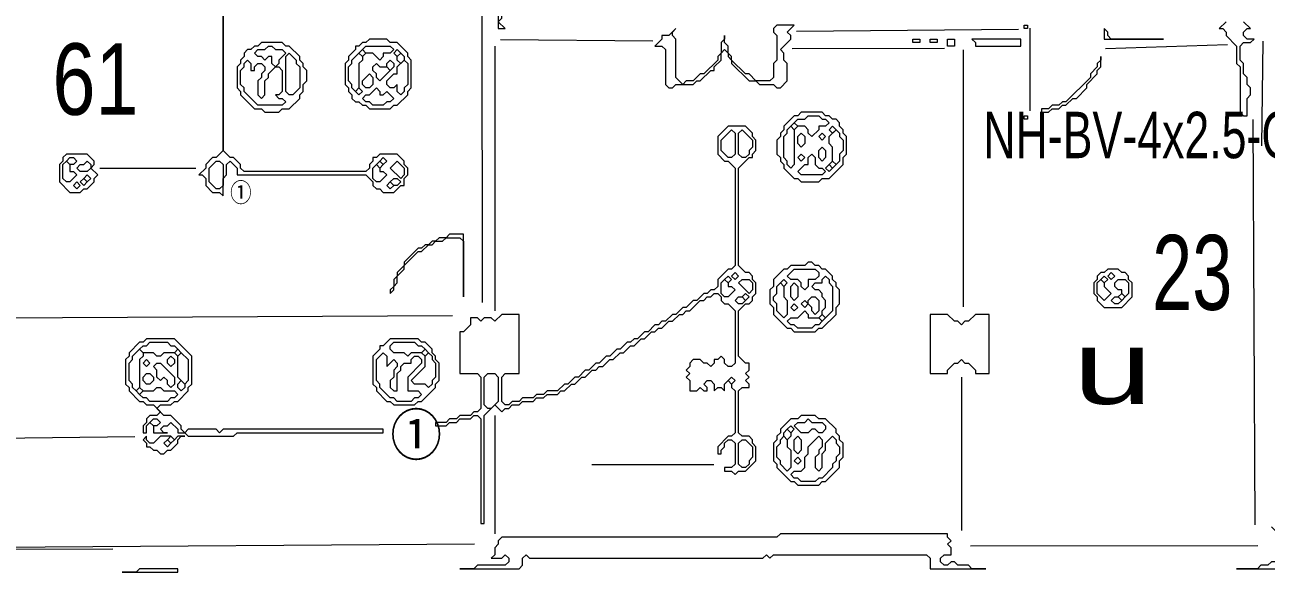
# Model space of a CAD drawing. Extents: x 10 to 1972, y 11 to 1392.
# Drawn here: x 509.1 to 865.5, y 374 to 531.1 of the extents above; entities that cross this region are included whole.
import ezdxf

# ---------------------------------------------------------------- set-up
doc = ezdxf.new("R2010")
doc.units = 0
for name, color, linetype, lineweight in [('OCR_TEXT', 6, 'Continuous', 0), ('TEXT_FALLBACK_OUTLINE', 2, 'Continuous', 0), ('TRACE_CURVE', 6, 'Continuous', 0), ('TRACE_STRAIGHT', 5, 'Continuous', 0), ('TRACE_TEXT_SYMBOL', 6, 'Continuous', 0)]:
    doc.layers.add(name, color=color, linetype=linetype, lineweight=lineweight)
doc.styles.add('wqy-unicode', font='wqy-unicode.lff')

msp = doc.modelspace()

# ---------------------------------------------------------------- linework, layer by layer
at = {"layer": 'TEXT_FALLBACK_OUTLINE', "color": 2}
for points in [[(544, 413), (543, 412), (544, 411), (544, 410), (545, 410), (546, 409), (547, 409), (548, 408), (549, 408), (550, 409), (551, 409), (553, 411), (553, 412), (554, 413), (555, 413), (553, 413), (552, 412), (551, 413), (548, 413), (546, 411), (545, 411), (544, 412)], [(549, 411), (550, 412), (551, 411), (550, 410)], [(550, 412), (551, 413), (552, 412), (551, 411)]]:
    msp.add_lwpolyline(points, close=True, dxfattribs=at)
at = {"layer": 'TRACE_CURVE', "color": 6}
for points in [[(566, 580), (566, 495), (564, 493), (563, 493), (561, 491), (561, 490), (559, 488), (560, 488), (561, 487), (561, 485), (563, 483), (565, 483), (566, 482), (566, 487), (567, 488), (567, 491), (568, 492), (570, 490), (570, 488), (607, 488), (609, 486), (609, 485), (610, 484), (611, 484), (612, 483), (615, 483), (617, 485), (618, 485), (618, 487), (619, 488), (619, 490), (618, 491), (618, 492), (616, 494), (611, 494), (610, 493), (609, 493), (609, 492), (608, 491), (608, 490), (607, 489), (572, 489), (571, 490), (571, 491), (569, 493), (568, 493), (566, 495), (566, 552)], [(854, 532), (852, 530), (853, 530), (854, 529), (854, 528), (857, 525), (857, 520), (858, 519), (858, 506), (859, 505), (860, 505), (860, 510), (861, 511), (861, 513), (860, 514), (860, 516), (859, 517), (859, 520), (858, 521), (858, 525), (859, 526), (861, 526), (862, 527), (860, 527), (859, 528), (859, 529), (860, 530), (861, 530), (859, 532)], [(711, 502), (708, 499), (708, 494), (710, 492), (711, 492), (713, 490), (713, 462), (712, 461), (711, 461), (708, 458), (708, 456), (707, 455), (706, 455), (705, 454), (704, 454), (702, 452), (701, 452), (699, 450), (698, 450), (696, 448), (695, 448), (693, 446), (692, 446), (691, 445), (690, 445), (688, 443), (687, 443), (685, 441), (684, 441), (683, 440), (682, 440), (680, 438), (679, 438), (677, 436), (676, 436), (674, 434), (673, 434), (671, 432), (670, 432), (668, 430), (667, 430), (665, 428), (664, 428), (662, 426), (659, 426), (658, 425), (656, 425), (655, 424), (652, 424), (651, 423), (649, 423), (648, 422), (647, 422), (646, 423), (646, 430), (647, 431), (651, 431), (651, 448), (646, 448), (644, 446), (643, 447), (641, 447), (640, 446), (639, 447)], [(710, 410), (710, 411), (711, 412), (712, 412), (713, 411), (713, 405), (712, 404), (710, 404), (710, 403), (712, 403), (713, 402), (714, 403), (716, 403), (719, 406), (719, 410), (718, 411), (718, 412), (717, 413), (715, 413), (714, 414), (714, 426), (715, 427), (717, 427), (717, 428), (716, 429), (717, 430), (716, 431), (717, 432), (717, 434), (716, 434), (714, 436), (714, 449), (716, 451), (717, 451), (718, 452), (718, 453), (719, 454), (719, 457), (718, 458), (718, 459), (717, 460), (716, 460), (714, 462), (714, 490), (717, 493), (718, 493), (718, 494), (719, 495), (719, 498), (718, 499), (718, 500), (716, 502), (711, 502)], [(694, 446), (695, 446), (697, 448), (698, 448), (699, 449), (700, 449), (703, 452), (704, 452), (705, 453), (706, 453), (707, 454), (708, 454), (709, 453), (709, 452), (710, 451), (711, 451), (713, 449), (713, 434), (712, 433), (711, 433), (710, 434), (710, 435), (709, 436), (708, 435), (707, 435), (707, 434), (706, 433), (705, 434), (704, 434), (703, 435), (701, 435), (700, 434), (700, 433), (699, 432), (700, 431), (699, 430), (700, 429), (700, 426), (702, 426), (703, 427), (704, 426), (705, 426), (705, 427), (704, 428), (705, 429), (706, 429), (707, 428), (707, 426), (708, 427), (709, 427), (710, 426), (710, 428), (711, 429), (712, 428), (712, 427), (713, 426), (713, 414), (712, 413), (711, 413), (708, 410), (708, 408), (709, 408), (709, 409), (710, 410)], [(639, 447), (637, 447), (637, 445), (635, 443), (634, 443), (634, 431), (639, 431), (640, 430), (640, 421), (639, 420), (638, 420), (637, 419), (634, 419), (633, 418), (631, 418), (630, 417), (627, 417), (627, 416), (630, 416), (631, 417), (633, 417), (634, 418), (637, 418), (638, 419), (639, 419), (640, 418), (640, 388), (641, 388), (641, 419), (644, 422), (646, 420), (647, 421), (648, 421), (649, 422), (651, 422), (652, 423), (655, 423), (656, 424), (658, 424), (659, 425), (662, 425), (663, 426), (664, 426), (666, 428), (667, 428), (669, 430), (670, 430), (672, 432), (673, 432), (674, 433), (675, 433), (677, 435), (678, 435), (680, 437), (681, 437), (683, 439), (684, 439), (686, 441), (687, 441), (689, 443), (690, 443), (691, 444), (692, 444), (694, 446)]]:
    msp.add_lwpolyline(points, dxfattribs=at)
for points in [[(712, 501), (713, 500), (713, 494), (712, 493), (711, 493), (709, 495), (709, 498)], [(714, 500), (715, 501), (718, 498), (718, 496), (717, 495), (717, 494), (716, 493), (715, 493), (714, 494)], [(564, 492), (565, 492), (566, 491), (566, 485), (565, 484), (564, 484), (562, 486), (562, 490)], [(610, 491), (611, 492), (612, 491), (611, 490)], [(611, 492), (612, 493), (613, 492), (612, 491)], [(616, 492), (618, 490), (618, 488), (617, 487), (614, 490)], [(609, 490), (610, 491), (611, 490), (611, 489), (612, 489), (613, 488), (611, 486), (610, 486), (609, 487)], [(613, 485), (614, 486), (615, 485), (614, 484)], [(614, 486), (615, 487), (616, 487), (617, 486), (616, 485), (615, 485)], [(712, 459), (713, 460), (714, 459), (713, 458)], [(709, 457), (710, 458), (711, 457), (711, 456), (712, 456), (713, 455), (711, 453), (710, 453), (709, 454)], [(710, 458), (711, 459), (712, 458), (711, 457)], [(714, 457), (715, 458), (717, 458), (718, 457), (718, 455), (717, 454)], [(713, 452), (714, 453), (715, 453), (716, 452), (715, 451), (714, 451)], [(715, 453), (716, 454), (717, 453), (716, 452)], [(641, 430), (642, 431), (644, 431), (645, 430), (645, 423), (643, 421), (642, 421), (641, 422)], [(711, 429), (712, 430), (713, 429), (712, 428)], [(714, 411), (715, 412), (716, 412), (718, 410), (718, 407), (717, 406), (717, 405), (716, 404), (715, 404), (714, 405)]]:
    msp.add_lwpolyline(points, close=True, dxfattribs=at)
at = {"layer": 'TRACE_STRAIGHT', "color": 5}
for p, q in [((640.26, 556.38), (640.42, 451.38)), ((730.62, 529.24), (794.38, 529.87)), ((797.6, 530.13), (797.61, 506.37)), ((644, 525), (644, 449)), ((645.62, 526.91), (689.38, 526.52)), ((729.37, 524.35), (773.13, 524.37)), ((819.4, 524.29), (854.41, 525.5)), ((864.24, 496.38), (864.63, 526.39)), ((778.44, 523.88), (778.44, 450.13)), ((861.69, 503.88), (862.21, 387.62)), ((530.62, 489.93), (558.13, 489.98)), ((485.62, 446.9), (631.86, 447.71)), ((778, 430), (778, 386)), ((644, 419), (644, 385)), ((478.13, 412.16), (540.62, 412.91)), ((671.87, 404.89), (706.88, 404.86)), ((444.39, 380.83), (638.14, 382.1)), ((780.63, 381.53), (863.13, 381.61)), ((456.87, 380.54), (534.37, 380.68))]:
    msp.add_line(p, q, dxfattribs=at)
at = {"layer": 'TRACE_TEXT_SYMBOL', "color": 6}
for points in [[(656, 559), (655, 558), (651, 558), (650, 557), (644, 557), (645, 556), (645, 530), (647, 530), (645, 532), (646, 533), (646, 554), (647, 555), (650, 555), (651, 554), (656, 554)], [(796, 531), (797, 531), (797, 530), (796, 530)], [(819, 530), (819, 527), (836, 527), (821, 527), (820, 528), (820, 529)], [(577, 526), (576, 525), (575, 525), (574, 524), (573, 524), (572, 523), (572, 522), (571, 521), (571, 520), (570, 519), (570, 513), (571, 512), (571, 511), (575, 507), (577, 507), (578, 506), (582, 506), (583, 507), (585, 507), (588, 510), (588, 511), (589, 512), (589, 514), (590, 515), (590, 518), (589, 519), (589, 520), (588, 521), (588, 522), (585, 525), (584, 525), (583, 526)], [(578, 524), (579, 525), (580, 525), (581, 524), (583, 524), (584, 523), (582, 521), (582, 520), (581, 519), (580, 520), (580, 522), (579, 522), (578, 521), (577, 522), (576, 522), (575, 523), (576, 524)], [(608, 527), (607, 526), (606, 526), (605, 525), (604, 525), (604, 524), (602, 522), (602, 521), (601, 520), (601, 514), (602, 513), (602, 512), (603, 511), (603, 510), (604, 509), (605, 509), (606, 508), (607, 508), (608, 507), (614, 507), (615, 508), (616, 508), (619, 511), (619, 512), (620, 513), (620, 521), (619, 522), (619, 523), (616, 526), (614, 526), (613, 527)], [(605, 523), (606, 524), (607, 523), (606, 522)], [(606, 524), (607, 525), (614, 525), (615, 524), (614, 523), (612, 523), (612, 522), (611, 521), (609, 523), (607, 523)], [(615, 523), (616, 524), (617, 523), (616, 522)], [(764, 527), (766, 527), (766, 526), (764, 526)], [(769, 527), (771, 527), (771, 526), (769, 526)], [(774, 527), (776, 527), (776, 525), (774, 525)], [(781, 527), (782, 526), (782, 525), (795, 525), (795, 527)], [(572, 520), (573, 521), (574, 520), (574, 518), (575, 518), (575, 519), (576, 520), (577, 520), (578, 519), (578, 518), (577, 517), (577, 516), (576, 515), (576, 511), (577, 510), (578, 511), (578, 515), (579, 516), (579, 517), (581, 519), (582, 519), (583, 518), (583, 512), (582, 511), (581, 511), (582, 510), (583, 510), (584, 509), (583, 508), (576, 508), (572, 512), (572, 513), (571, 514), (571, 518), (572, 519)], [(584, 522), (585, 523), (587, 521), (587, 520), (588, 519), (588, 513), (586, 511), (585, 511), (584, 512)], [(605, 523), (606, 522), (606, 521), (605, 520), (605, 513), (604, 512), (603, 513), (603, 514), (602, 515), (602, 519), (603, 520), (603, 521)], [(618, 521), (619, 520), (619, 514), (618, 513), (618, 512), (617, 511), (616, 512), (616, 514), (615, 513), (614, 513), (613, 514), (613, 515), (615, 517), (616, 517), (616, 519)], [(613, 520), (614, 521), (615, 520), (615, 519), (614, 518), (613, 519)], [(616, 522), (617, 523), (618, 522), (618, 521), (617, 520), (616, 521)], [(818, 522), (818, 521), (817, 520), (817, 519), (815, 517), (815, 516), (808, 509), (807, 509), (806, 508), (804, 508), (803, 507), (801, 507), (801, 506), (803, 506), (804, 507), (806, 507), (807, 508), (808, 508), (810, 510), (811, 510), (814, 513), (814, 514), (817, 517), (817, 518), (818, 519)], [(608, 517), (609, 516), (609, 514), (608, 513), (607, 513), (606, 514), (606, 515)], [(609, 519), (610, 520), (611, 519), (613, 519), (614, 518), (611, 515), (610, 516), (610, 517), (609, 518)], [(604, 512), (605, 513), (606, 512), (605, 511)], [(610, 513), (611, 512), (611, 511), (612, 511), (613, 512), (615, 510), (614, 509), (613, 509), (612, 508), (609, 508), (608, 509), (607, 509), (606, 510), (607, 511), (608, 511)], [(732, 506), (731, 505), (730, 505), (727, 502), (727, 501), (726, 500), (726, 499), (725, 498), (725, 494), (726, 493), (726, 492), (727, 491), (727, 490), (730, 487), (731, 487), (732, 486), (737, 486), (738, 487), (740, 487), (744, 491), (744, 493), (745, 494), (745, 499), (744, 500), (744, 501), (743, 502), (743, 503), (742, 504), (741, 504), (740, 505), (739, 505), (738, 506)], [(729, 502), (730, 503), (731, 502), (730, 501)], [(733, 504), (734, 505), (737, 505), (738, 504), (739, 504), (740, 503), (739, 502), (737, 502), (737, 501), (735, 499), (734, 500), (734, 501), (733, 502), (731, 502), (730, 503), (731, 504)], [(796, 505), (797, 505), (797, 504), (796, 504)], [(728, 501), (729, 502), (730, 501), (730, 491), (729, 490), (728, 491), (728, 492), (727, 493), (727, 499), (728, 500)], [(731, 499), (732, 500), (733, 499), (733, 497), (732, 496), (731, 497)], [(737, 499), (738, 500), (739, 499), (738, 498)], [(740, 501), (741, 502), (742, 501), (741, 500)], [(742, 501), (743, 500), (743, 499), (744, 498), (744, 495), (743, 494), (743, 492), (742, 491), (741, 492), (741, 496), (740, 497), (740, 499)], [(737, 495), (738, 496), (739, 495), (739, 493), (738, 492), (737, 493)], [(521, 494), (520, 493), (520, 492), (519, 491), (519, 486), (522, 483), (525, 483), (526, 484), (527, 484), (529, 486), (529, 487), (530, 488), (528, 490), (529, 491), (529, 492), (527, 494)], [(520, 491), (521, 492), (522, 491), (522, 489), (523, 489), (524, 488), (522, 486), (521, 486), (520, 487)], [(521, 492), (522, 493), (523, 493), (524, 492), (523, 491), (522, 491)], [(526, 491), (527, 492), (528, 491), (528, 490), (527, 489), (525, 489), (524, 490), (525, 491)], [(734, 493), (735, 494), (736, 493), (736, 491), (737, 490), (738, 490), (739, 489), (738, 488), (732, 488), (731, 489), (733, 491), (734, 491)], [(731, 493), (732, 494), (733, 493), (732, 492)], [(740, 491), (741, 492), (742, 491), (741, 490)], [(739, 490), (740, 491), (741, 490), (740, 489)], [(523, 485), (524, 486), (525, 485), (524, 484)], [(525, 486), (526, 487), (527, 486), (526, 485)], [(526, 487), (527, 488), (528, 487), (527, 486)], [(631, 471), (630, 470), (628, 470), (627, 469), (626, 469), (625, 468), (624, 468), (623, 467), (622, 467), (618, 463), (618, 462), (616, 460), (616, 459), (615, 458), (615, 456), (614, 455), (614, 454), (615, 455), (615, 456), (616, 457), (616, 459), (618, 461), (618, 462), (622, 466), (623, 466), (625, 468), (626, 468), (627, 469), (629, 469), (630, 470), (634, 470), (635, 469), (635, 453), (635, 471)], [(734, 463), (733, 462), (729, 462), (728, 461), (727, 461), (724, 458), (724, 456), (723, 455), (723, 451), (724, 450), (724, 448), (728, 444), (729, 444), (730, 443), (736, 443), (737, 444), (738, 444), (742, 448), (742, 450), (743, 451), (743, 455), (742, 456), (742, 457), (741, 458), (741, 459), (739, 461), (738, 461), (737, 462), (736, 462), (735, 463)], [(730, 461), (736, 461), (737, 460), (737, 459), (736, 458), (734, 458), (734, 456), (733, 455), (732, 456), (732, 457), (731, 458), (729, 458), (728, 459)], [(820, 461), (819, 460), (818, 460), (817, 459), (817, 458), (816, 457), (816, 454), (817, 453), (817, 452), (819, 450), (824, 450), (827, 453), (827, 457), (826, 458), (826, 459), (825, 460), (824, 460), (823, 461)], [(820, 459), (821, 460), (822, 459), (821, 458)], [(725, 456), (726, 457), (727, 456), (727, 453), (728, 452), (728, 448), (727, 447), (725, 449), (725, 451), (724, 452), (724, 453), (725, 454)], [(726, 457), (727, 458), (728, 457), (727, 456)], [(729, 456), (730, 457), (731, 456), (731, 453), (730, 452), (729, 453)], [(738, 458), (739, 459), (740, 458), (740, 457), (741, 456), (741, 449), (739, 447), (738, 448), (738, 449), (739, 450), (739, 452), (738, 453), (738, 454), (737, 455), (736, 455), (735, 456), (736, 457), (738, 457)], [(817, 457), (818, 458), (819, 457), (819, 456), (821, 454), (819, 452), (817, 454)], [(818, 458), (819, 459), (820, 458), (819, 457)], [(822, 457), (823, 458), (825, 458), (826, 457), (826, 454), (825, 453), (824, 454), (824, 455), (823, 455), (822, 456)], [(734, 452), (735, 453), (736, 453), (737, 452), (737, 449), (736, 448), (735, 449), (735, 450), (734, 451)], [(821, 452), (822, 453), (823, 453), (824, 452), (823, 451), (822, 451)], [(823, 453), (824, 454), (825, 453), (824, 452)], [(729, 450), (730, 451), (731, 450), (730, 449)], [(732, 451), (733, 452), (734, 451), (733, 450)], [(733, 449), (734, 448), (734, 447), (737, 447), (738, 446), (737, 445), (736, 445), (735, 444), (731, 444), (730, 445), (729, 445), (728, 446), (729, 447), (731, 447)], [(737, 447), (738, 448), (739, 447), (738, 446)], [(769, 448), (769, 431), (774, 431), (774, 432), (776, 434), (777, 434), (778, 435), (779, 434), (780, 434), (782, 432), (782, 431), (786, 431), (786, 448), (782, 448), (780, 446), (779, 446), (778, 445), (777, 446), (776, 446), (774, 448)], [(544, 441), (543, 440), (542, 440), (539, 437), (539, 436), (538, 435), (538, 428), (539, 427), (539, 426), (542, 423), (543, 423), (544, 422), (546, 422), (548, 420), (547, 419), (545, 419), (544, 418), (544, 417), (543, 416), (543, 414), (544, 414), (544, 416), (545, 417), (546, 416), (546, 414), (550, 414), (549, 414), (548, 415), (549, 416), (550, 416), (551, 417), (553, 415), (553, 414), (555, 414), (556, 413), (569, 413), (570, 414), (612, 414), (612, 415), (566, 415), (565, 414), (564, 415), (556, 415), (555, 414), (554, 415), (554, 416), (551, 419), (549, 419), (547, 421), (548, 422), (551, 422), (552, 423), (553, 423), (556, 426), (556, 427), (557, 428), (557, 436), (552, 441)], [(544, 439), (545, 440), (550, 440), (551, 439), (552, 439), (553, 438), (552, 437), (549, 437), (548, 436), (547, 436), (546, 437), (543, 437), (542, 438), (543, 439)], [(614, 441), (612, 439), (611, 439), (611, 438), (609, 436), (609, 428), (610, 427), (610, 426), (613, 423), (614, 423), (615, 422), (621, 422), (622, 423), (623, 423), (627, 427), (627, 428), (628, 429), (628, 434), (627, 435), (627, 436), (626, 437), (626, 438), (624, 440), (623, 440), (622, 441)], [(614, 439), (615, 440), (621, 440), (622, 439), (623, 439), (624, 438), (623, 437), (620, 437), (619, 436), (618, 437), (615, 437), (614, 438)], [(542, 438), (543, 437), (543, 436), (542, 435), (542, 427), (541, 426), (540, 427), (540, 428), (539, 429), (539, 434), (540, 435), (540, 436)], [(543, 434), (544, 435), (545, 434), (544, 433)], [(550, 435), (551, 436), (552, 435), (552, 434), (551, 433), (550, 434)], [(552, 437), (553, 438), (554, 437), (553, 436)], [(553, 436), (554, 437), (556, 435), (556, 429), (555, 428), (553, 430)], [(612, 437), (613, 436), (613, 433), (615, 435), (616, 434), (616, 433), (615, 432), (615, 430), (614, 429), (614, 427), (615, 426), (616, 426), (616, 431), (617, 432), (617, 433), (618, 434), (620, 434), (620, 435), (621, 436), (622, 436), (623, 435), (623, 434), (619, 430), (619, 426), (622, 426), (623, 425), (622, 424), (621, 424), (620, 423), (616, 423), (615, 424), (614, 424), (611, 427), (611, 428), (610, 429), (610, 435)], [(624, 436), (625, 437), (626, 436), (626, 435), (627, 434), (627, 430), (626, 429), (626, 428), (625, 427), (624, 428), (621, 428), (620, 429), (624, 433)], [(623, 437), (624, 438), (625, 437), (624, 436)], [(546, 433), (547, 434), (548, 434), (552, 430), (552, 428), (551, 427), (550, 428), (550, 429), (549, 430), (548, 429), (547, 430), (547, 432)], [(543, 430), (544, 431), (545, 431), (546, 430), (546, 429), (545, 428), (544, 428), (543, 429)], [(553, 428), (554, 429), (555, 428), (555, 427), (554, 426), (553, 427)], [(541, 426), (542, 427), (543, 426), (542, 425)], [(546, 426), (547, 427), (548, 427), (549, 426), (552, 426), (553, 425), (552, 424), (551, 424), (550, 423), (545, 423), (544, 424), (543, 424), (542, 425), (543, 426)], [(545, 417), (546, 418), (547, 418), (548, 417), (547, 416), (546, 416)], [(732, 419), (731, 418), (729, 418), (726, 415), (726, 414), (725, 413), (725, 412), (724, 411), (724, 406), (725, 405), (725, 404), (729, 400), (730, 400), (731, 399), (737, 399), (738, 400), (739, 400), (743, 404), (743, 406), (744, 407), (744, 411), (743, 412), (743, 413), (742, 414), (742, 415), (739, 418), (737, 418), (736, 419)], [(733, 417), (734, 418), (735, 417), (738, 417), (739, 416), (739, 415), (738, 414), (737, 414), (736, 415), (735, 415), (734, 414), (732, 414), (730, 416), (731, 417)], [(727, 414), (728, 415), (729, 414), (729, 413), (728, 412), (727, 413)], [(728, 415), (729, 416), (730, 415), (729, 414)], [(726, 412), (727, 413), (728, 412), (728, 410), (729, 409), (729, 404), (728, 403), (726, 405), (726, 406), (725, 407), (725, 410), (726, 411)], [(737, 413), (738, 412), (738, 410), (737, 409), (737, 408), (736, 407), (736, 404), (737, 403), (738, 404), (738, 408), (739, 409), (739, 411), (741, 413), (742, 412), (742, 411), (743, 410), (743, 408), (742, 407), (742, 406), (741, 405), (741, 404), (738, 401), (737, 401), (736, 400), (732, 400), (731, 401), (730, 401), (729, 402), (730, 403), (732, 403), (733, 404), (733, 407), (734, 408), (734, 410)], [(730, 412), (731, 413), (732, 412), (732, 409), (731, 408), (730, 409)], [(730, 406), (731, 407), (732, 406), (731, 405)], [(726, 385), (725, 384), (646, 384), (645, 383), (645, 382), (644, 381), (644, 379), (643, 378), (646, 378), (647, 379), (648, 378), (648, 377), (647, 376), (639, 376), (638, 375), (634, 375), (651, 375), (652, 376), (652, 378), (653, 379), (654, 378), (721, 378), (722, 379), (723, 378), (724, 379), (768, 379), (769, 378), (769, 375), (785, 375), (781, 375), (780, 376), (777, 376), (776, 377), (775, 377), (774, 376), (773, 376), (772, 377), (772, 378), (773, 379), (775, 379), (775, 381), (774, 382), (775, 383), (774, 384), (774, 385)], [(867, 387), (869, 385), (869, 383), (870, 382), (869, 381), (869, 380), (870, 380), (871, 379), (871, 378), (870, 377), (867, 377), (866, 376), (864, 376), (863, 375), (857, 375), (874, 375), (874, 385), (869, 385)], [(542, 375), (541, 374), (537, 374), (553, 374), (553, 375)]]:
    msp.add_lwpolyline(points, close=True, dxfattribs=at)
for points in [[(725, 531), (724, 530), (724, 529), (725, 528), (725, 521), (724, 520), (724, 516), (723, 515), (719, 515), (717, 517), (716, 517), (712, 521), (712, 522), (711, 523), (711, 525), (710, 526), (710, 528), (710, 527), (709, 526), (709, 523), (708, 522), (708, 521), (704, 517), (703, 517), (701, 515), (699, 515), (698, 514), (696, 516), (696, 527), (695, 528), (695, 529), (696, 530), (694, 528), (692, 528), (692, 527), (690, 525), (692, 525), (693, 524), (693, 514), (694, 513), (695, 513), (696, 514), (701, 514), (702, 515), (703, 515), (706, 518), (707, 518), (707, 519), (709, 521), (709, 523), (710, 524), (711, 523), (711, 522), (712, 521), (712, 520), (717, 515), (719, 515), (720, 514), (724, 514), (725, 513), (726, 513), (728, 515), (728, 520), (727, 521)], [(727, 521), (727, 523), (726, 524), (729, 527), (729, 528), (728, 529), (730, 531), (725, 531)]]:
    msp.add_lwpolyline(points, dxfattribs=at)

# ---------------------------------------------------------------- texts
at = {"layer": 'OCR_TEXT', "color": 6, "style": 'wqy-unicode'}
for s, height, width, p in [('61', 20.521, 0.809444, (517, 505.27)), ('NH-BV-4x2.5-G20.WC消火检启烹载略', 13.3275, 0.72, (784.25, 492.82)), ('①', 5.48, 0.829129, (568, 480.24)), ('23', 21.498, 0.72, (832.75, 449.29)), ('u', 21.02, 1.46039, (810, 422.28)), ('①', 11.87, 0.91842, (614, 407.51))]:
    msp.add_text(s, height=height, dxfattribs=dict(at, width=width)).set_placement(p)

doc.saveas('drawing.dxf')
